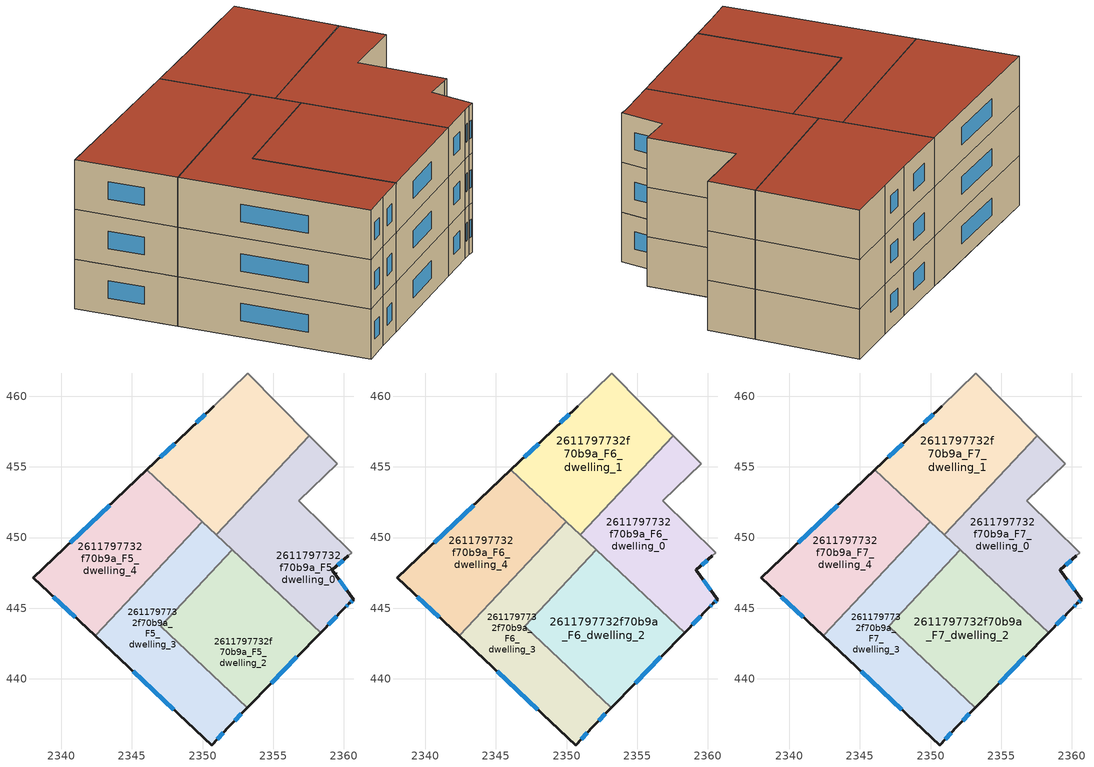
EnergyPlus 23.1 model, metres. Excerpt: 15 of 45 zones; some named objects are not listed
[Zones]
2611797732f70b9a_F5_dwelling_0
 floor to 2611797732f70b9a_F4_dwelling_5 (EU_floor_Construction): 2360.57,448.94 2360.31,448.71 2359.2,447.7 2359.17,447.68 2360.71,445.59 2360.4,445.36 2360.05,445 2358.37,443.28 2352.89,448.4 2356.98,452.44 z15
 floor to 2611797732f70b9a_F4_dwelling_4 (EU_floor_Construction): 2357.57,457.21 2359.53,455.22 2356.8,452.61 2356.98,452.44 2352.89,448.4 2350.99,450.19 z15
 wall outside (EU_wall_Construction): 2358.37,443.28 2360.05,445 2360.4,445.36 2360.71,445.59 2359.17,447.68 2359.2,447.7 2360.31,448.71 z15:18
 wall to 2611797732f70b9a_F5_dwelling_1 (EU_wall_Construction): 2357.57,457.21 2350.99,450.19 z15:18
 wall adiabatic (EU_wall_Construction): 2360.31,448.71 2360.57,448.94 2356.8,452.61 2359.53,455.22 2357.57,457.21 z15:18
 wall to 2611797732f70b9a_F5_dwelling_2 (EU_wall_Construction): 2352.11,449.13 2358.37,443.28 z15:18
 wall to 2611797732f70b9a_F5_dwelling_3 (EU_wall_Construction): 2350.99,450.19 2352.11,449.13 z15:18
 window (EU_Window_Construction): 2359.56,448.03 2359.95,448.38 / 2360.21,446.27 2359.67,447 / 2360.5,445.43 2360.61,445.51 / 2360.16,445.11 2360.28,445.24 / 2358.91,443.84 2359.5,444.44 z15.98:17.02
2611797732f70b9a_F5_dwelling_1
 floor to 2611797732f70b9a_F4_dwelling_3 (EU_floor_Construction): 2353.2,461.65 2356.39,458.41 2349.48,451.6 2346.07,454.79 2348.97,457.54 2350.8,459.31 z15
 floor to 2611797732f70b9a_F4_dwelling_4 (EU_floor_Construction): 2356.39,458.41 2357.57,457.21 2350.99,450.19 2349.48,451.6 z15
 wall outside (EU_wall_Construction): 2350.8,459.31 2348.97,457.54 2346.07,454.79 z15:18
 wall adiabatic (EU_wall_Construction): 2357.57,457.21 2353.2,461.65 2350.8,459.31 z15:18
 wall to 2611797732f70b9a_F5_dwelling_4 (EU_wall_Construction): 2346.07,454.79 2349.98,451.13 z15:18
 wall to 2611797732f70b9a_F5_dwelling_3 (EU_wall_Construction): 2349.98,451.13 2350.99,450.19 z15:18
 window (EU_Window_Construction): 2350.2,458.73 2349.56,458.11 / 2348.03,456.64 2347.01,455.68 z15.98:17.02
2611797732f70b9a_F5_dwelling_2
 floor to 2611797732f70b9a_F4_dwelling_2 (EU_floor_Construction): 2352.79,445.79 2356.83,441.7 2353.18,437.97 2348.91,441.96 z15
 floor to 2611797732f70b9a_F4_dwelling_5 (EU_floor_Construction): 2358.37,443.28 2356.83,441.7 2351.54,447.07 2352.89,448.4 z15
 floor to 2611797732f70b9a_F4_dwelling_1 (EU_floor_Construction): 2350.84,447.77 2352.79,445.79 2348.91,441.96 2347.04,443.72 z15
 floor to 2611797732f70b9a_F4_dwelling_4 (EU_floor_Construction): 2352.89,448.4 2351.54,447.07 2350.84,447.77 2352.11,449.13 z15
 wall outside (EU_wall_Construction): 2353.18,437.96 2358.37,443.28 z15:18
 wall to 2611797732f70b9a_F5_dwelling_3 (EU_wall_Construction): 2352.11,449.13 2347.04,443.72 2353.18,437.96 z15:18
 window (EU_Window_Construction): 2354.87,439.69 2356.68,441.55 z15.98:17.02
2611797732f70b9a_F5_dwelling_3
 floor to 2611797732f70b9a_F4_dwelling_1 (EU_floor_Construction): 2348.8,449.84 2350.84,447.77 2347.04,443.72 2348.91,441.96 2346.3,439.39 2342.41,443.03 2348.6,449.65 z15
 floor to 2611797732f70b9a_F4_dwelling_2 (EU_floor_Construction): 2353.18,437.97 2351.85,436.6 2350.65,435.32 2346.3,439.39 2348.91,441.96 z15
 floor to 2611797732f70b9a_F4_dwelling_4 (EU_floor_Construction): 2352.11,449.13 2350.84,447.77 2348.79,449.85 2349.98,451.13 z15
 wall outside (EU_wall_Construction): 2342.41,443.03 2350.65,435.32 2351.85,436.6 2353.18,437.96 z15:18
 wall to 2611797732f70b9a_F5_dwelling_4 (EU_wall_Construction): 2349.98,451.13 2342.41,443.03 z15:18
 window (EU_Window_Construction): 2352.28,437.04 2352.75,437.52 / 2351.04,435.73 2351.46,436.18 / 2345.09,440.52 2347.97,437.83 z15.98:17.02
2611797732f70b9a_F5_dwelling_4
 floor to 2611797732f70b9a_F4_dwelling_0 (EU_floor_Construction): 2344.96,453.73 2348.79,449.85 2348.6,449.65 2342.14,443.28 2338.02,447.15 z15
 floor to 2611797732f70b9a_F4_dwelling_3 (EU_floor_Construction): 2349.48,451.6 2348.25,450.39 2344.96,453.73 2346.07,454.79 z15
 floor to 2611797732f70b9a_F4_dwelling_1 (EU_floor_Construction): 2348.6,449.65 2342.41,443.03 2342.14,443.28 z15
 floor to 2611797732f70b9a_F4_dwelling_4 (EU_floor_Construction): 2349.98,451.13 2348.79,449.85 2348.25,450.39 2349.48,451.6 z15
 wall outside (EU_wall_Construction): 2346.07,454.79 2338.02,447.15 2342.41,443.03 z15:18
 window (EU_Window_Construction): 2339.45,445.81 2340.98,444.37 / 2343.45,452.3 2340.64,449.63 z15.98:17.02
2611797732f70b9a_F6_dwelling_0
 floor to 2611797732f70b9a_F5_dwelling_0 (EU_floor_Construction): 2359.53,455.22 2356.8,452.61 2360.57,448.94 2360.31,448.71 2359.2,447.7 2359.17,447.68 2360.71,445.59 2360.4,445.36 2360.05,445 2358.37,443.28 2350.99,450.19 2357.57,457.21 z18
 wall outside (EU_wall_Construction): 2358.37,443.28 2360.05,445 2360.4,445.36 2360.71,445.59 2359.17,447.68 2359.2,447.7 2360.31,448.71 z18:21
 wall to 2611797732f70b9a_F6_dwelling_1 (EU_wall_Construction): 2357.57,457.21 2350.99,450.19 z18:21
 wall adiabatic (EU_wall_Construction): 2360.31,448.71 2360.57,448.94 2356.8,452.61 2359.53,455.22 2357.57,457.21 z18:21
 wall to 2611797732f70b9a_F6_dwelling_2 (EU_wall_Construction): 2352.11,449.13 2358.37,443.28 z18:21
 wall to 2611797732f70b9a_F6_dwelling_3 (EU_wall_Construction): 2350.99,450.19 2352.11,449.13 z18:21
 window (EU_Window_Construction): 2359.56,448.03 2359.95,448.38 / 2360.21,446.27 2359.67,447 / 2360.5,445.43 2360.61,445.51 / 2360.16,445.11 2360.28,445.24 / 2358.91,443.84 2359.5,444.44 z18.98:20.02
2611797732f70b9a_F6_dwelling_1
 floor to 2611797732f70b9a_F5_dwelling_1 (EU_floor_Construction): 2353.2,461.65 2357.57,457.21 2350.99,450.19 2346.07,454.79 2348.97,457.54 2350.8,459.31 z18
 wall outside (EU_wall_Construction): 2350.8,459.31 2348.97,457.54 2346.07,454.79 z18:21
 wall adiabatic (EU_wall_Construction): 2357.57,457.21 2353.2,461.65 2350.8,459.31 z18:21
 wall to 2611797732f70b9a_F6_dwelling_4 (EU_wall_Construction): 2346.07,454.79 2349.98,451.13 z18:21
 wall to 2611797732f70b9a_F6_dwelling_3 (EU_wall_Construction): 2349.98,451.13 2350.99,450.19 z18:21
 window (EU_Window_Construction): 2350.2,458.73 2349.56,458.11 / 2348.03,456.64 2347.01,455.68 z18.98:20.02
2611797732f70b9a_F6_dwelling_2
 floor to 2611797732f70b9a_F5_dwelling_2 (EU_floor_Construction): 2358.37,443.28 2353.18,437.96 2347.04,443.72 2352.11,449.13 z18
 wall outside (EU_wall_Construction): 2353.18,437.96 2358.37,443.28 z18:21
 wall to 2611797732f70b9a_F6_dwelling_3 (EU_wall_Construction): 2352.11,449.13 2347.04,443.72 2353.18,437.96 z18:21
 window (EU_Window_Construction): 2354.87,439.69 2356.68,441.55 z18.98:20.02
2611797732f70b9a_F6_dwelling_3
 floor to 2611797732f70b9a_F5_dwelling_3 (EU_floor_Construction): 2352.11,449.13 2347.04,443.72 2353.18,437.96 2351.85,436.6 2350.65,435.32 2342.41,443.03 2349.98,451.13 z18
 wall outside (EU_wall_Construction): 2342.41,443.03 2350.65,435.32 2351.85,436.6 2353.18,437.96 z18:21
 wall to 2611797732f70b9a_F6_dwelling_4 (EU_wall_Construction): 2349.98,451.13 2342.41,443.03 z18:21
 window (EU_Window_Construction): 2352.28,437.04 2352.75,437.52 / 2351.04,435.73 2351.46,436.18 / 2345.09,440.52 2347.97,437.83 z18.98:20.02
2611797732f70b9a_F6_dwelling_4
 floor to 2611797732f70b9a_F5_dwelling_4 (EU_floor_Construction): 2349.98,451.13 2342.41,443.03 2338.02,447.15 2346.07,454.79 z18
 wall outside (EU_wall_Construction): 2346.07,454.79 2338.02,447.15 2342.41,443.03 z18:21
 window (EU_Window_Construction): 2339.45,445.81 2340.98,444.37 / 2343.45,452.3 2340.64,449.63 z18.98:20.02
2611797732f70b9a_F7_dwelling_0
 floor to 2611797732f70b9a_F6_dwelling_0 (EU_floor_Construction): 2359.53,455.22 2356.8,452.61 2360.57,448.94 2360.31,448.71 2359.2,447.7 2359.17,447.68 2360.71,445.59 2360.4,445.36 2360.05,445 2358.37,443.28 2350.99,450.19 2357.57,457.21 z21
 wall outside (EU_wall_Construction): 2358.37,443.28 2360.05,445 2360.4,445.36 2360.71,445.59 2359.17,447.68 2359.2,447.7 2360.31,448.71 z21:24
 wall to 2611797732f70b9a_F7_dwelling_1 (EU_wall_Construction): 2357.57,457.21 2350.99,450.19 z21:24
 wall adiabatic (EU_wall_Construction): 2360.31,448.71 2360.57,448.94 2356.8,452.61 2359.53,455.22 2357.57,457.21 z21:24
 wall to 2611797732f70b9a_F7_dwelling_2 (EU_wall_Construction): 2352.11,449.13 2358.37,443.28 z21:24
 wall to 2611797732f70b9a_F7_dwelling_3 (EU_wall_Construction): 2350.99,450.19 2352.11,449.13 z21:24
 window (EU_Window_Construction): 2359.56,448.03 2359.95,448.38 / 2360.21,446.27 2359.67,447 / 2360.5,445.43 2360.61,445.51 / 2360.16,445.11 2360.28,445.24 / 2358.91,443.84 2359.5,444.44 z21.98:23.02
 roof outside (EU_roof_Construction): 2360.05,445 2360.4,445.36 2360.71,445.59 2359.17,447.68 2359.2,447.7 2360.31,448.71 2360.57,448.94 2356.8,452.61 2359.53,455.22 2357.57,457.21 2350.99,450.19 2358.37,443.28 z24
2611797732f70b9a_F7_dwelling_1
 floor to 2611797732f70b9a_F6_dwelling_1 (EU_floor_Construction): 2353.2,461.65 2357.57,457.21 2350.99,450.19 2346.07,454.79 2348.97,457.54 2350.8,459.31 z21
 wall outside (EU_wall_Construction): 2350.8,459.31 2348.97,457.54 2346.07,454.79 z21:24
 wall adiabatic (EU_wall_Construction): 2357.57,457.21 2353.2,461.65 2350.8,459.31 z21:24
 wall to 2611797732f70b9a_F7_dwelling_4 (EU_wall_Construction): 2346.07,454.79 2349.98,451.13 z21:24
 wall to 2611797732f70b9a_F7_dwelling_3 (EU_wall_Construction): 2349.98,451.13 2350.99,450.19 z21:24
 window (EU_Window_Construction): 2350.2,458.73 2349.56,458.11 / 2348.03,456.64 2347.01,455.68 z21.98:23.02
 roof outside (EU_roof_Construction): 2350.99,450.19 2357.57,457.21 2353.2,461.65 2350.8,459.31 2348.97,457.54 2346.07,454.79 z24
2611797732f70b9a_F7_dwelling_2
 floor to 2611797732f70b9a_F6_dwelling_2 (EU_floor_Construction): 2358.37,443.28 2353.18,437.96 2347.04,443.72 2352.11,449.13 z21
 wall outside (EU_wall_Construction): 2353.18,437.96 2358.37,443.28 z21:24
 wall to 2611797732f70b9a_F7_dwelling_3 (EU_wall_Construction): 2352.11,449.13 2347.04,443.72 2353.18,437.96 z21:24
 window (EU_Window_Construction): 2354.87,439.69 2356.68,441.55 z21.98:23.02
 roof outside (EU_roof_Construction): 2353.18,437.96 2358.37,443.28 2352.11,449.13 2347.04,443.72 z24
2611797732f70b9a_F7_dwelling_3
 floor to 2611797732f70b9a_F6_dwelling_3 (EU_floor_Construction): 2352.11,449.13 2347.04,443.72 2353.18,437.96 2351.85,436.6 2350.65,435.32 2342.41,443.03 2349.98,451.13 z21
 wall outside (EU_wall_Construction): 2342.41,443.03 2350.65,435.32 2351.85,436.6 2353.18,437.96 z21:24
 wall to 2611797732f70b9a_F7_dwelling_4 (EU_wall_Construction): 2349.98,451.13 2342.41,443.03 z21:24
 window (EU_Window_Construction): 2352.28,437.04 2352.75,437.52 / 2351.04,435.73 2351.46,436.18 / 2345.09,440.52 2347.97,437.83 z21.98:23.02
 roof outside (EU_roof_Construction): 2351.85,436.6 2353.18,437.96 2347.04,443.72 2352.11,449.13 2349.98,451.13 2342.41,443.03 2350.65,435.32 z24
2611797732f70b9a_F7_dwelling_4
 floor to 2611797732f70b9a_F6_dwelling_4 (EU_floor_Construction): 2349.98,451.13 2342.41,443.03 2338.02,447.15 2346.07,454.79 z21
 wall outside (EU_wall_Construction): 2346.07,454.79 2338.02,447.15 2342.41,443.03 z21:24
 window (EU_Window_Construction): 2339.45,445.81 2340.98,444.37 / 2343.45,452.3 2340.64,449.63 z21.98:23.02
 roof outside (EU_roof_Construction): 2342.41,443.03 2349.98,451.13 2346.07,454.79 2338.02,447.15 z24
[Building]
EU S2 Campaign: North Axis=0; Terrain=City; Solar Distribution=FullExterior
[Site:Location]
Bologna: Latitude=44.5; Longitude=11.25; Time Zone=1; Elevation=37
[SizingPeriod:WeatherFileDays]
AnnualSizingPeriod: Begin Month=1; Begin Day of Month=1; End Month=12; End Day of Month=31; Day of Week for Start Day=Monday; Use Weather File Daylight Saving Period=No; Use Weather File Rain and Snow Indicators=No
[MATERIAL]
EU_InternalMass_Material: Roughness=MediumRough; Thickness=0.1; Conductivity=1; Density=1800; Specific Heat=900; Thermal Absorptance=0.9; Solar Absorptance=0.7; Visible Absorptance=0.7
[MATERIAL:NOMASS] Roughness=MediumRough; Thermal Absorptance=0.9; Solar Absorptance=0.7; Visible Absorptance=0.7
Name | Thermal Resistance
EU_wall_NoMass | 0.905828
EU_roof_NoMass | 0.37593
EU_floor_NoMass | 0.67114
[WINDOWMATERIAL:SIMPLEGLAZINGSYSTEM]
EU_Window_SimpleGlazing: UFactor=4.52486; Solar Heat Gain Coefficient=0.85; Visible Transmittance=0.85
[CONSTRUCTION]
EU_wall_Construction: EU_wall_NoMass
EU_roof_Construction: EU_roof_NoMass
EU_floor_Construction: EU_floor_NoMass
EU_Window_Construction: EU_Window_SimpleGlazing
EU_InternalMass_Construction: EU_InternalMass_Material
[ZONE] Type=1; Multiplier=1; Ceiling Height=autocalculate; Floor Area=autocalculate; Part of Total Floor Area=Yes
Name | Volume
2611797732f70b9a_F5_dwelling_0; 2611797732f70b9a_F6_dwelling_0; 2611797732f70b9a_F7_dwelling_0; 2611797732f70b9a_F5_dwelling_2; 2611797732f70b9a_F6_dwelling_2; 2611797732f70b9a_F7_dwelling_2 | 189.095
2611797732f70b9a_F5_dwelling_1; 2611797732f70b9a_F6_dwelling_1; 2611797732f70b9a_F7_dwelling_1 | 189.091
2611797732f70b9a_F5_dwelling_3; 2611797732f70b9a_F6_dwelling_3; 2611797732f70b9a_F7_dwelling_3 | 189.1
2611797732f70b9a_F5_dwelling_4; 2611797732f70b9a_F6_dwelling_4; 2611797732f70b9a_F7_dwelling_4 | 189.098
[INTERNALMASS] Construction=EU_InternalMass_Construction
Name | Zone or ZoneList | Surface Area
2611797732f70b9a_F5_dwelling_0_EU_InternalMass | 2611797732f70b9a_F5_dwelling_0 | 63.0319
2611797732f70b9a_F5_dwelling_1_EU_InternalMass | 2611797732f70b9a_F5_dwelling_1 | 63.0305
2611797732f70b9a_F5_dwelling_2_EU_InternalMass | 2611797732f70b9a_F5_dwelling_2 | 63.0321
2611797732f70b9a_F5_dwelling_3_EU_InternalMass | 2611797732f70b9a_F5_dwelling_3 | 63.0334
2611797732f70b9a_F5_dwelling_4_EU_InternalMass | 2611797732f70b9a_F5_dwelling_4 | 63.0342
2611797732f70b9a_F6_dwelling_0_EU_InternalMass | 2611797732f70b9a_F6_dwelling_0 | 63.0319
2611797732f70b9a_F6_dwelling_1_EU_InternalMass | 2611797732f70b9a_F6_dwelling_1 | 63.0305
2611797732f70b9a_F6_dwelling_2_EU_InternalMass | 2611797732f70b9a_F6_dwelling_2 | 63.0321
2611797732f70b9a_F6_dwelling_3_EU_InternalMass | 2611797732f70b9a_F6_dwelling_3 | 63.0334
2611797732f70b9a_F6_dwelling_4_EU_InternalMass | 2611797732f70b9a_F6_dwelling_4 | 63.0342
2611797732f70b9a_F7_dwelling_0_EU_InternalMass | 2611797732f70b9a_F7_dwelling_0 | 63.0319
2611797732f70b9a_F7_dwelling_1_EU_InternalMass | 2611797732f70b9a_F7_dwelling_1 | 63.0305
2611797732f70b9a_F7_dwelling_2_EU_InternalMass | 2611797732f70b9a_F7_dwelling_2 | 63.0321
2611797732f70b9a_F7_dwelling_3_EU_InternalMass | 2611797732f70b9a_F7_dwelling_3 | 63.0334
2611797732f70b9a_F7_dwelling_4_EU_InternalMass | 2611797732f70b9a_F7_dwelling_4 | 63.0342
[OTHEREQUIPMENT] Fuel Type=Electricity; Design Level Calculation Method=Watts/Area; Power per Zone Floor Area=1; Fraction Latent=0; Fraction Radiant=0; Fraction Lost=0; Carbon Dioxide Generation Rate=0; EndUse Subcategory=EU_Step8_InternalGains
Name | Zone or ZoneList or Space or SpaceList | Schedule
EU_Step8_InternalGain_2611797732f70b9a_F5_dwelling_0_f000 | 2611797732f70b9a_F5_dwelling_0 | EU_Step8_GainSchedule_2611797732f70b9a_F5_dwelling_0_f000
EU_Step8_InternalGain_2611797732f70b9a_F5_dwelling_1_f000 | 2611797732f70b9a_F5_dwelling_1 | EU_Step8_GainSchedule_2611797732f70b9a_F5_dwelling_1_f000
EU_Step8_InternalGain_2611797732f70b9a_F5_dwelling_2_f000 | 2611797732f70b9a_F5_dwelling_2 | EU_Step8_GainSchedule_2611797732f70b9a_F5_dwelling_2_f000
EU_Step8_InternalGain_2611797732f70b9a_F5_dwelling_3_f000 | 2611797732f70b9a_F5_dwelling_3 | EU_Step8_GainSchedule_2611797732f70b9a_F5_dwelling_3_f000
EU_Step8_InternalGain_2611797732f70b9a_F5_dwelling_4_f000 | 2611797732f70b9a_F5_dwelling_4 | EU_Step8_GainSchedule_2611797732f70b9a_F5_dwelling_4_f000
EU_Step8_InternalGain_2611797732f70b9a_F6_dwelling_0_f000 | 2611797732f70b9a_F6_dwelling_0 | EU_Step8_GainSchedule_2611797732f70b9a_F6_dwelling_0_f000
EU_Step8_InternalGain_2611797732f70b9a_F6_dwelling_1_f000 | 2611797732f70b9a_F6_dwelling_1 | EU_Step8_GainSchedule_2611797732f70b9a_F6_dwelling_1_f000
EU_Step8_InternalGain_2611797732f70b9a_F6_dwelling_2_f000 | 2611797732f70b9a_F6_dwelling_2 | EU_Step8_GainSchedule_2611797732f70b9a_F6_dwelling_2_f000
EU_Step8_InternalGain_2611797732f70b9a_F6_dwelling_3_f000 | 2611797732f70b9a_F6_dwelling_3 | EU_Step8_GainSchedule_2611797732f70b9a_F6_dwelling_3_f000
EU_Step8_InternalGain_2611797732f70b9a_F6_dwelling_4_f000 | 2611797732f70b9a_F6_dwelling_4 | EU_Step8_GainSchedule_2611797732f70b9a_F6_dwelling_4_f000
EU_Step8_InternalGain_2611797732f70b9a_F7_dwelling_0_f000 | 2611797732f70b9a_F7_dwelling_0 | EU_Step8_GainSchedule_2611797732f70b9a_F7_dwelling_0_f000
EU_Step8_InternalGain_2611797732f70b9a_F7_dwelling_1_f000 | 2611797732f70b9a_F7_dwelling_1 | EU_Step8_GainSchedule_2611797732f70b9a_F7_dwelling_1_f000
EU_Step8_InternalGain_2611797732f70b9a_F7_dwelling_2_f000 | 2611797732f70b9a_F7_dwelling_2 | EU_Step8_GainSchedule_2611797732f70b9a_F7_dwelling_2_f000
EU_Step8_InternalGain_2611797732f70b9a_F7_dwelling_3_f000 | 2611797732f70b9a_F7_dwelling_3 | EU_Step8_GainSchedule_2611797732f70b9a_F7_dwelling_3_f000
EU_Step8_InternalGain_2611797732f70b9a_F7_dwelling_4_f000 | 2611797732f70b9a_F7_dwelling_4 | EU_Step8_GainSchedule_2611797732f70b9a_F7_dwelling_4_f000
[ZONEVENTILATION:DESIGNFLOWRATE] Schedule=EU_AlwaysOn; Design Flow Rate Calculation Method=AirChanges/Hour; Air Changes per Hour=0.73129; Ventilation Type=Natural; Fan Pressure Rise=0; Fan Total Efficiency=1; Constant Term Coefficient=1; Temperature Term Coefficient=0; Velocity Term Coefficient=0; Velocity Squared Term Coefficient=0; Minimum Indoor Temperature=-100; Maximum Indoor Temperature=100; Delta Temperature=-100; Minimum Outdoor Temperature=-100; Maximum Outdoor Temperature=100; Maximum Wind Speed=40
Name | Zone or ZoneList or Space or SpaceList
EU_ConstantAir_2611797732f70b9a_F5_dwelling_0 | 2611797732f70b9a_F5_dwelling_0
EU_ConstantAir_2611797732f70b9a_F5_dwelling_1 | 2611797732f70b9a_F5_dwelling_1
EU_ConstantAir_2611797732f70b9a_F5_dwelling_2 | 2611797732f70b9a_F5_dwelling_2
EU_ConstantAir_2611797732f70b9a_F5_dwelling_3 | 2611797732f70b9a_F5_dwelling_3
EU_ConstantAir_2611797732f70b9a_F5_dwelling_4 | 2611797732f70b9a_F5_dwelling_4
EU_ConstantAir_2611797732f70b9a_F6_dwelling_0 | 2611797732f70b9a_F6_dwelling_0
EU_ConstantAir_2611797732f70b9a_F6_dwelling_1 | 2611797732f70b9a_F6_dwelling_1
EU_ConstantAir_2611797732f70b9a_F6_dwelling_2 | 2611797732f70b9a_F6_dwelling_2
EU_ConstantAir_2611797732f70b9a_F6_dwelling_3 | 2611797732f70b9a_F6_dwelling_3
EU_ConstantAir_2611797732f70b9a_F6_dwelling_4 | 2611797732f70b9a_F6_dwelling_4
EU_ConstantAir_2611797732f70b9a_F7_dwelling_0 | 2611797732f70b9a_F7_dwelling_0
EU_ConstantAir_2611797732f70b9a_F7_dwelling_1 | 2611797732f70b9a_F7_dwelling_1
EU_ConstantAir_2611797732f70b9a_F7_dwelling_2 | 2611797732f70b9a_F7_dwelling_2
EU_ConstantAir_2611797732f70b9a_F7_dwelling_3 | 2611797732f70b9a_F7_dwelling_3
EU_ConstantAir_2611797732f70b9a_F7_dwelling_4 | 2611797732f70b9a_F7_dwelling_4
[HVACTEMPLATE:ZONE:IDEALLOADSAIRSYSTEM] System Availability Schedule=EU_AlwaysOn; Maximum Heating Supply Air Temperature=50; Minimum Cooling Supply Air Temperature=13; Maximum Heating Supply Air Humidity Ratio=0.0156; Minimum Cooling Supply Air Humidity Ratio=0.0077; Heating Limit=NoLimit; Cooling Limit=NoLimit; Heating Availability Schedule=EU_AlwaysOn; Cooling Availability Schedule=EU_CoolingOff; Dehumidification Control Type=ConstantSensibleHeatRatio; Cooling Sensible Heat Ratio=0.7; Dehumidification Setpoint=60; Humidification Control Type=None; Humidification Setpoint=30; Outdoor Air Method=None; Outdoor Air Flow Rate per Person=0.00944; Outdoor Air Flow Rate per Zone Floor Area=0; Outdoor Air Flow Rate per Zone=0; Demand Controlled Ventilation Type=None; Outdoor Air Economizer Type=NoEconomizer; Heat Recovery Type=None; Sensible Heat Recovery Effectiveness=0.7; Latent Heat Recovery Effectiveness=0.65
Name | Template Thermostat
2611797732f70b9a_F5_dwelling_0 | EU_HeatOnly_2611797732f70b9a_F5_dwelling_0
2611797732f70b9a_F5_dwelling_1 | EU_HeatOnly_2611797732f70b9a_F5_dwelling_1
2611797732f70b9a_F5_dwelling_2 | EU_HeatOnly_2611797732f70b9a_F5_dwelling_2
2611797732f70b9a_F5_dwelling_3 | EU_HeatOnly_2611797732f70b9a_F5_dwelling_3
2611797732f70b9a_F5_dwelling_4 | EU_HeatOnly_2611797732f70b9a_F5_dwelling_4
2611797732f70b9a_F6_dwelling_0 | EU_HeatOnly_2611797732f70b9a_F6_dwelling_0
2611797732f70b9a_F6_dwelling_1 | EU_HeatOnly_2611797732f70b9a_F6_dwelling_1
2611797732f70b9a_F6_dwelling_2 | EU_HeatOnly_2611797732f70b9a_F6_dwelling_2
2611797732f70b9a_F6_dwelling_3 | EU_HeatOnly_2611797732f70b9a_F6_dwelling_3
2611797732f70b9a_F6_dwelling_4 | EU_HeatOnly_2611797732f70b9a_F6_dwelling_4
2611797732f70b9a_F7_dwelling_0 | EU_HeatOnly_2611797732f70b9a_F7_dwelling_0
2611797732f70b9a_F7_dwelling_1 | EU_HeatOnly_2611797732f70b9a_F7_dwelling_1
2611797732f70b9a_F7_dwelling_2 | EU_HeatOnly_2611797732f70b9a_F7_dwelling_2
2611797732f70b9a_F7_dwelling_3 | EU_HeatOnly_2611797732f70b9a_F7_dwelling_3
2611797732f70b9a_F7_dwelling_4 | EU_HeatOnly_2611797732f70b9a_F7_dwelling_4
[SIZING:ZONE] Zone Cooling Design Supply Air Temperature Input Method=SupplyAirTemperature; Zone Cooling Design Supply Air Temperature=13; Zone Heating Design Supply Air Temperature Input Method=SupplyAirTemperature; Zone Heating Design Supply Air Temperature=50; Zone Cooling Design Supply Air Humidity Ratio=0.008; Zone Heating Design Supply Air Humidity Ratio=0.008; Cooling Design Air Flow Method=DesignDay; Cooling Design Air Flow Rate=0; Cooling Minimum Air Flow per Zone Floor Area=0.000762; Cooling Minimum Air Flow=0; Cooling Minimum Air Flow Fraction=0.2; Heating Design Air Flow Method=DesignDay; Heating Design Air Flow Rate=0; Heating Maximum Air Flow per Zone Floor Area=0.002032; Heating Maximum Air Flow=0.141576; Heating Maximum Air Flow Fraction=0.3; Account for Dedicated Outdoor Air System=No; Dedicated Outdoor Air System Control Strategy=NeutralSupplyAir; Dedicated Outdoor Air Low Setpoint Temperature for Design=autosize; Dedicated Outdoor Air High Setpoint Temperature for Design=autosize; Zone Load Sizing Method=Sensible Load Only No Latent Load; Zone Latent Cooling Design Supply Air Humidity Ratio Input Method=HumidityRatioDifference; Zone Cooling Design Supply Air Humidity Ratio Difference=0.005; Zone Latent Heating Design Supply Air Humidity Ratio Input Method=HumidityRatioDifference; Zone Humidification Design Supply Air Humidity Ratio Difference=0.005
2611797732f70b9a_F5_dwelling_0; 2611797732f70b9a_F5_dwelling_1; 2611797732f70b9a_F5_dwelling_2; 2611797732f70b9a_F5_dwelling_3; 2611797732f70b9a_F5_dwelling_4; 2611797732f70b9a_F6_dwelling_0; 2611797732f70b9a_F6_dwelling_1; 2611797732f70b9a_F6_dwelling_2; 2611797732f70b9a_F6_dwelling_3; 2611797732f70b9a_F6_dwelling_4; 2611797732f70b9a_F7_dwelling_0; 2611797732f70b9a_F7_dwelling_1; 2611797732f70b9a_F7_dwelling_2; 2611797732f70b9a_F7_dwelling_3; 2611797732f70b9a_F7_dwelling_4
[SCHEDULE:CONSTANT]
Name | Hourly Value
EU_AlwaysOn | 1
EU_CoolingOff | 0
[SCHEDULE:FILE] Column Number=1; Rows to Skip at Top=0; Number of Hours of Data=8760; Column Separator=Comma; Interpolate to Timestep=No; Minutes per Item=60; Adjust Schedule for Daylight Savings=Yes
Name | File
EU_Step8_GainSchedule_2611797732f70b9a_F5_dwelling_0_f000 | ../../schedules/2611797732f70b9a/2611797732f70b9a_F5_dwelling_0_f000_gain.csv
EU_Step8_GainSchedule_2611797732f70b9a_F5_dwelling_1_f000 | ../../schedules/2611797732f70b9a/2611797732f70b9a_F5_dwelling_1_f000_gain.csv
EU_Step8_GainSchedule_2611797732f70b9a_F5_dwelling_2_f000 | ../../schedules/2611797732f70b9a/2611797732f70b9a_F5_dwelling_2_f000_gain.csv
EU_Step8_GainSchedule_2611797732f70b9a_F5_dwelling_3_f000 | ../../schedules/2611797732f70b9a/2611797732f70b9a_F5_dwelling_3_f000_gain.csv
EU_Step8_GainSchedule_2611797732f70b9a_F5_dwelling_4_f000 | ../../schedules/2611797732f70b9a/2611797732f70b9a_F5_dwelling_4_f000_gain.csv
EU_Step8_GainSchedule_2611797732f70b9a_F6_dwelling_0_f000 | ../../schedules/2611797732f70b9a/2611797732f70b9a_F6_dwelling_0_f000_gain.csv
EU_Step8_GainSchedule_2611797732f70b9a_F6_dwelling_1_f000 | ../../schedules/2611797732f70b9a/2611797732f70b9a_F6_dwelling_1_f000_gain.csv
EU_Step8_GainSchedule_2611797732f70b9a_F6_dwelling_2_f000 | ../../schedules/2611797732f70b9a/2611797732f70b9a_F6_dwelling_2_f000_gain.csv
EU_Step8_GainSchedule_2611797732f70b9a_F6_dwelling_3_f000 | ../../schedules/2611797732f70b9a/2611797732f70b9a_F6_dwelling_3_f000_gain.csv
EU_Step8_GainSchedule_2611797732f70b9a_F6_dwelling_4_f000 | ../../schedules/2611797732f70b9a/2611797732f70b9a_F6_dwelling_4_f000_gain.csv
EU_Step8_GainSchedule_2611797732f70b9a_F7_dwelling_0_f000 | ../../schedules/2611797732f70b9a/2611797732f70b9a_F7_dwelling_0_f000_gain.csv
EU_Step8_GainSchedule_2611797732f70b9a_F7_dwelling_1_f000 | ../../schedules/2611797732f70b9a/2611797732f70b9a_F7_dwelling_1_f000_gain.csv
EU_Step8_GainSchedule_2611797732f70b9a_F7_dwelling_2_f000 | ../../schedules/2611797732f70b9a/2611797732f70b9a_F7_dwelling_2_f000_gain.csv
EU_Step8_GainSchedule_2611797732f70b9a_F7_dwelling_3_f000 | ../../schedules/2611797732f70b9a/2611797732f70b9a_F7_dwelling_3_f000_gain.csv
EU_Step8_GainSchedule_2611797732f70b9a_F7_dwelling_4_f000 | ../../schedules/2611797732f70b9a/2611797732f70b9a_F7_dwelling_4_f000_gain.csv
